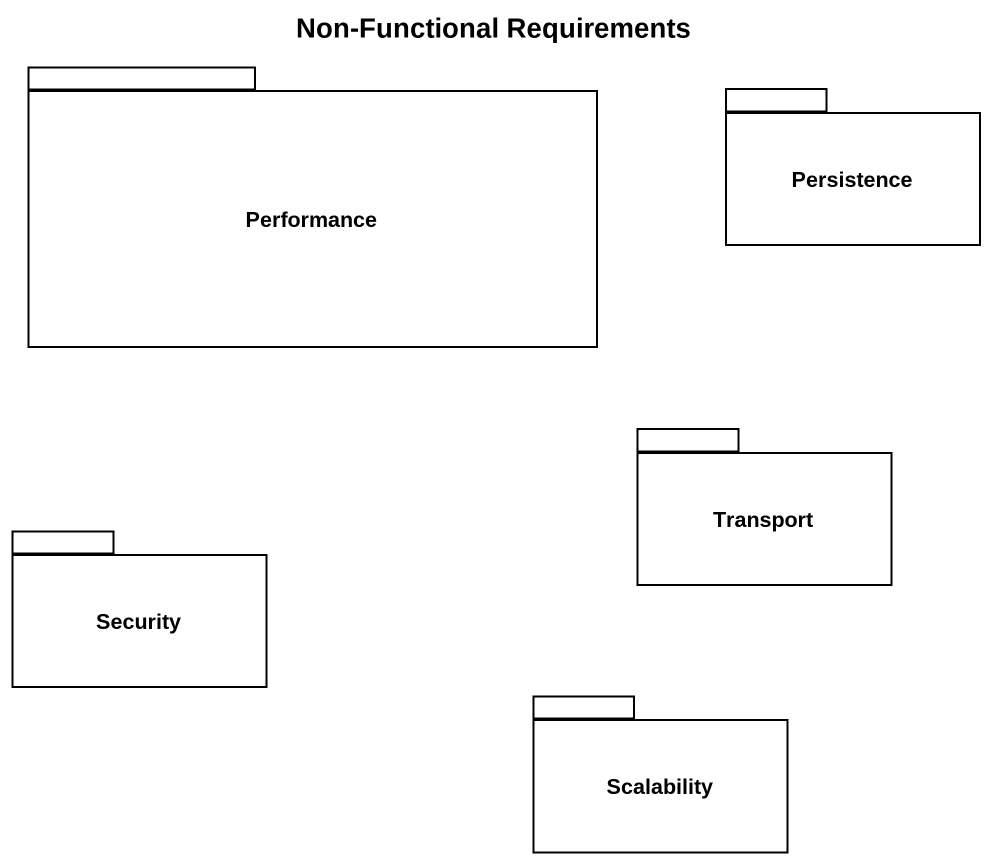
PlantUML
@startuml
title Non-Functional Requirements
package Performance {
}
package Persistence {
}
package Transport {
}
package Security {
}
package Scalability {
}
@enduml
